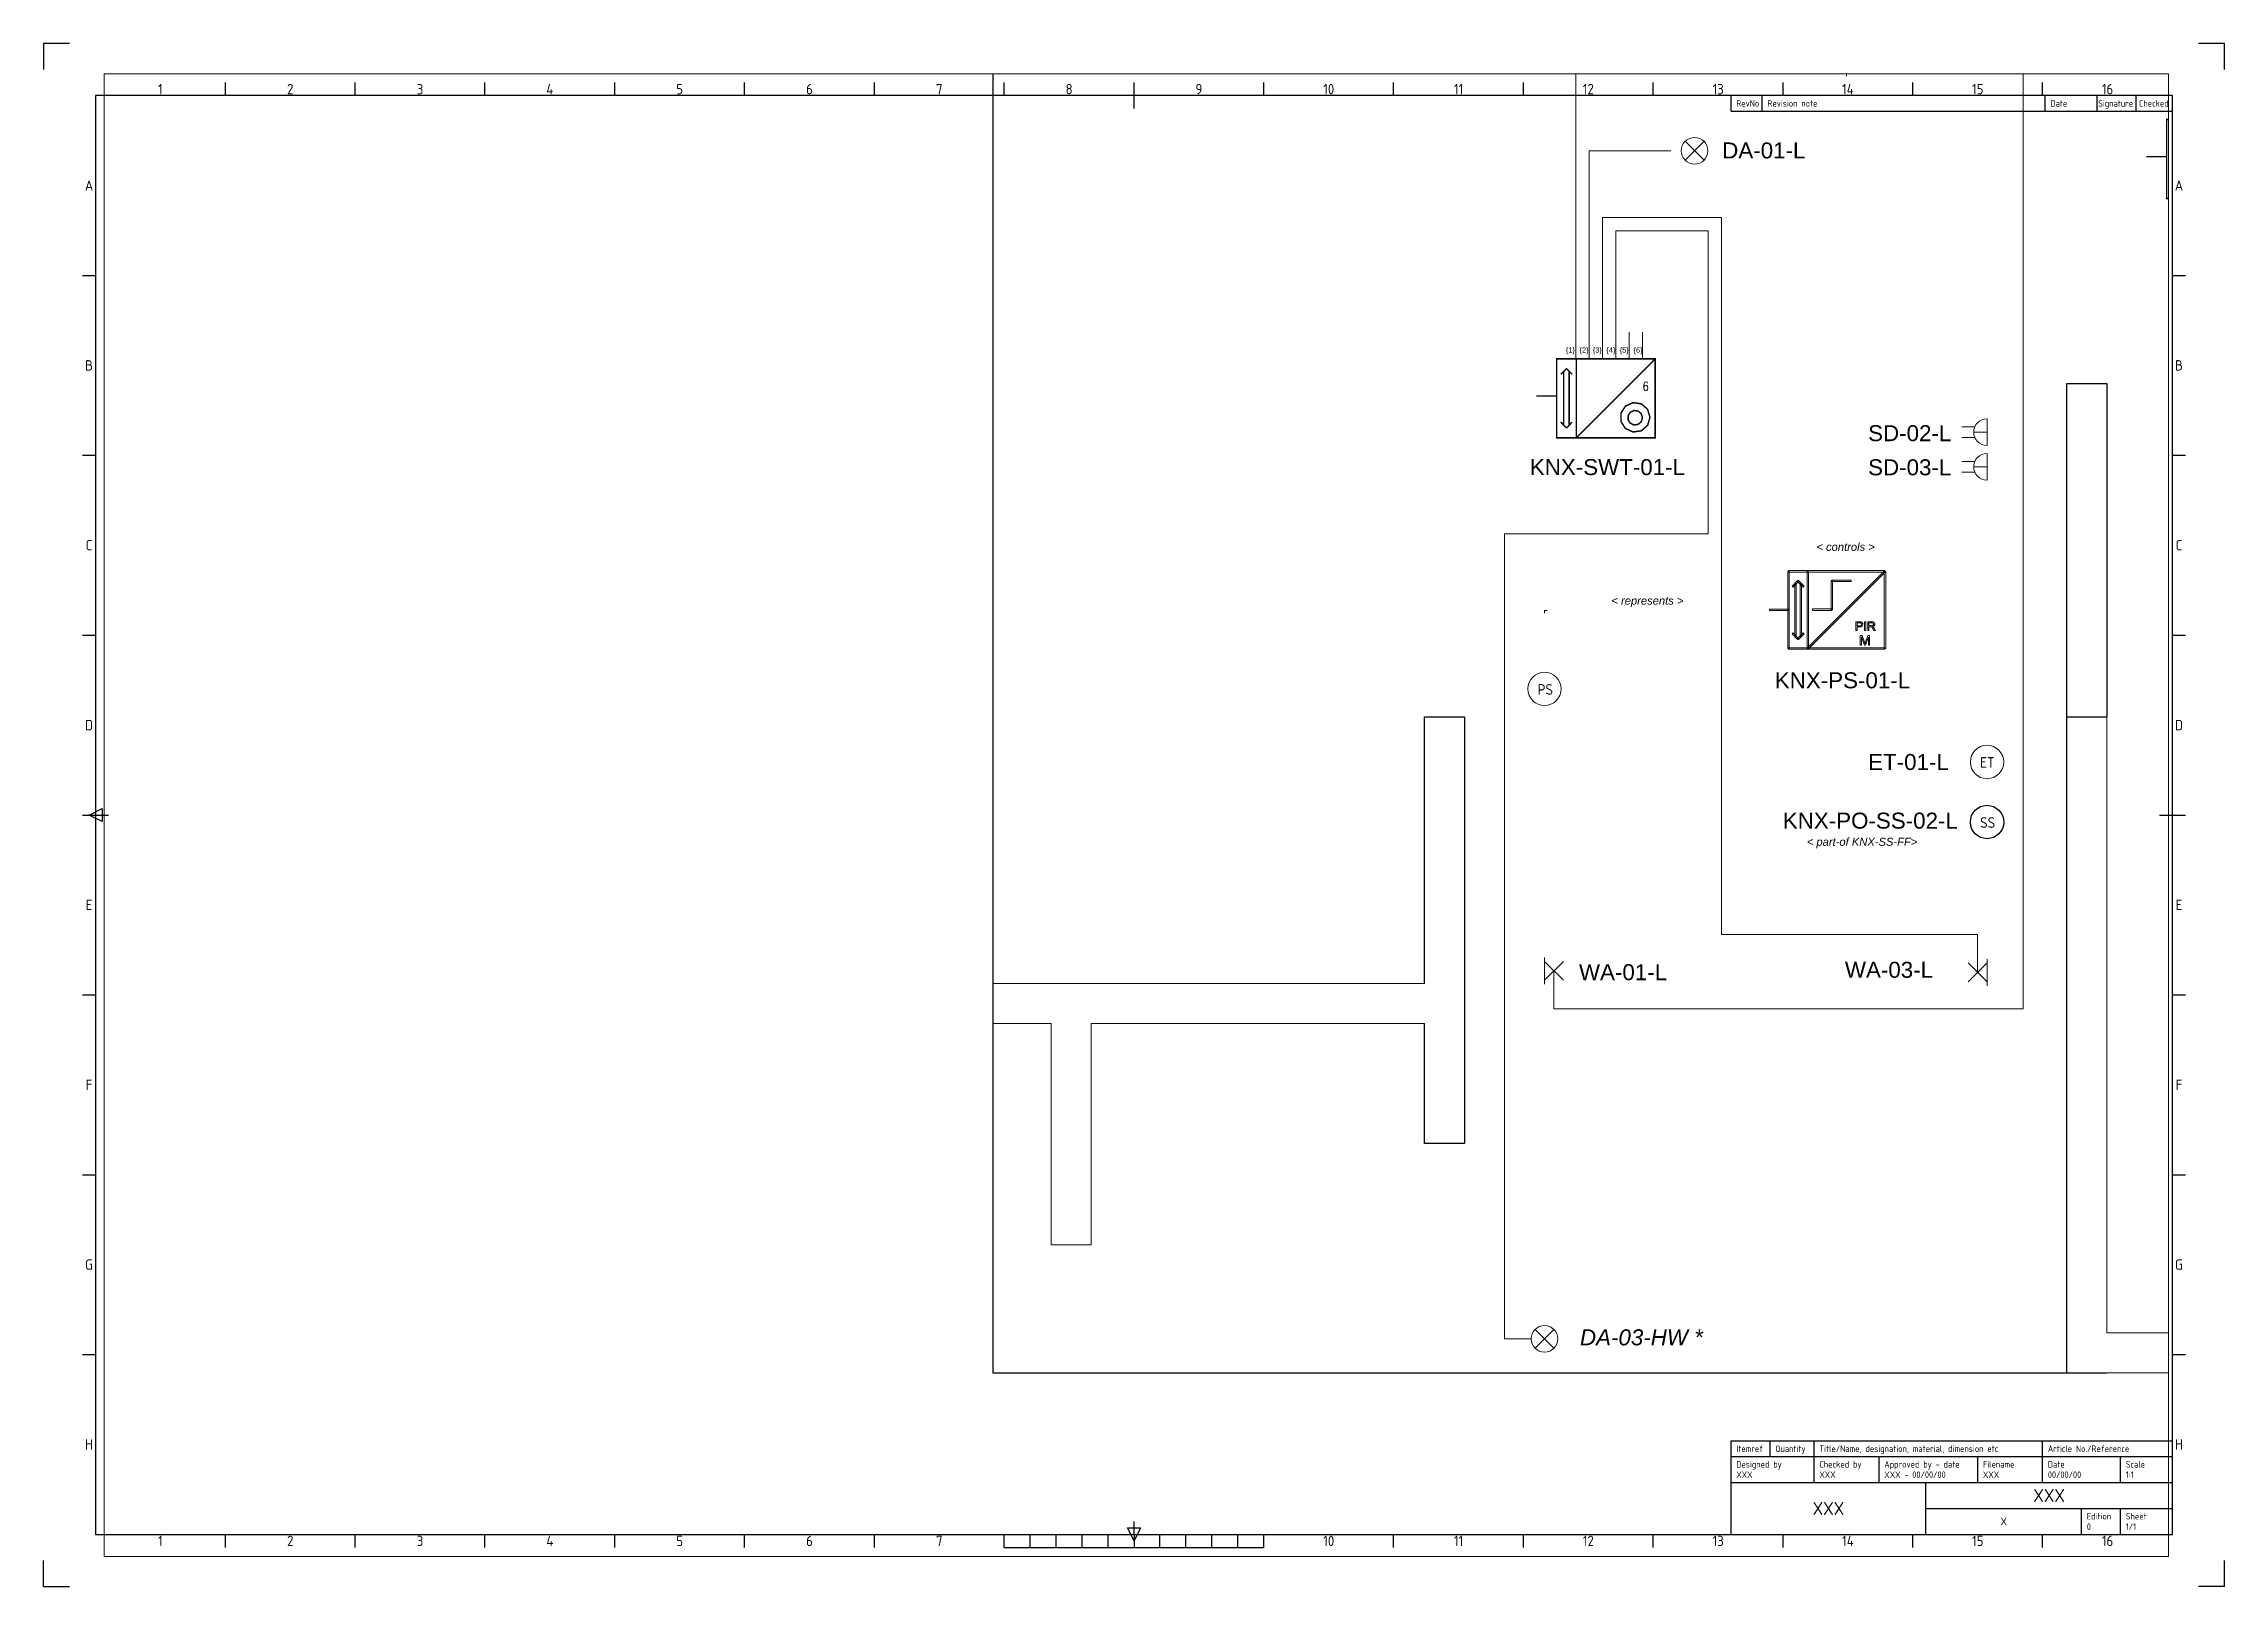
# Paper-space layout 'ISO A1 Layout' of a CAD drawing. Header units: millimetres. Extents: x 0 to 840, y 0 to 594.
# The model-space entities are those that its viewports show. They can reach past a viewport. Long polylines and large blocks are cut down to what shows.
import ezdxf
from ezdxf.enums import TextEntityAlignment as Align

# ---------------------------------------------------------------- set-up
doc = ezdxf.new("R2010")
doc.units = ezdxf.units.MM
doc.header["$LTSCALE"] = 10
for name, pattern in [('ACAD_ISO02W100', [15, 12, -3]), ('AI-Linetype-20', [32.166085, 21.44411, -3.573992, 3.573992, -3.573992]), ('DASHDOT2', [12.7, 6.35, -3.175, 0, -3.175]), ('DOT2', [3.175, 0, -3.175])]:
    doc.linetypes.add(name, pattern=pattern)
for name, color, linetype in [('01-EG-L-Walls', 7, 'Continuous'), ('03-EG-L-Outlets_Schematic', 7, 'Continuous'), ('04-EG-L-Light_Schematic', 7, 'Continuous'), ('05-EG-L-Media_Schematic', 7, 'Continuous'), ('08-EG-L-Smart_Schematic', 7, 'Continuous'), ('Title Block', 7, 'Continuous')]:
    doc.layers.add(name, color=color, linetype=linetype)
doc.layers.add('Viewport', color=5, linetype='Continuous', plot=False)
doc.styles.add('ISO Proportional', font='isocp.shx')
doc.styles.add('SN0', font='ROMANS', dxfattribs={"width": 0.002083})
doc.styles.get("Standard").update_dxf_attribs({"font": 'Arial.ttf'})

# ---------------------------------------------------------------- blocks, each defined once
blk = doc.blocks.new('ISO A1 title block')
at = {"layer": 'Title Block'}
for p, q in [((10, 594), (0, 594)), ((0, 594), (0, 584)), ((840, 594), (830, 594)), ((840, 584), (840, 594)), ((820, 574), (20, 574)), ((20, 574), (20, 20)), ((70, 574), (70, 579)), ((120, 574), (120, 579)), ((170, 574), (170, 579)), ((220, 574), (220, 579)), ((270, 574), (270, 579)), ((320, 574), (320, 579)), ((370, 574), (370, 579)), ((420, 569), (420, 579)), ((470, 574), (470, 579)), ((520, 574), (520, 579)), ((570, 574), (570, 579)), ((620, 574), (620, 579)), ((650, 568), (650, 574)), ((662, 568), (662, 574)), ((670, 574), (670, 579)), ((720, 574), (720, 579)), ((770, 574), (770, 579)), ((771, 568), (771, 574)), ((791, 568), (791, 574)), ((806, 568), (806, 574)), ((820, 20), (820, 574)), ((650, 568), (820, 568)), ((15, 504.75), (20, 504.75)), ((820, 504.75), (825, 504.75)), ((15, 435.5), (20, 435.5)), ((820, 435.5), (825, 435.5)), ((15, 366.25), (20, 366.25)), ((820, 366.25), (825, 366.25)), ((15, 297), (25, 297)), ((17.5, 297), (22.5, 299.5)), ((22.5, 294.5), (17.5, 297)), ((22.5, 299.5), (22.5, 294.5)), ((815, 297), (825, 297)), ((15, 227.75), (20, 227.75)), ((820, 227.75), (825, 227.75)), ((15, 158.5), (20, 158.5)), ((820, 158.5), (825, 158.5)), ((15, 89.25), (20, 89.25)), ((820, 89.25), (825, 89.25)), ((650, 56), (820, 56)), ((650, 50), (650, 56)), ((665, 50), (665, 56)), ((682, 50), (682, 56)), ((770, 50), (770, 56)), ((650, 50), (820, 50)), ((650, 20), (650, 50)), ((682, 40), (682, 50)), ((707, 40), (707, 50)), ((745, 40), (745, 50)), ((770, 40), (770, 50)), ((800, 40), (800, 50)), ((650, 40), (820, 40)), ((725, 20), (725, 40)), ((725, 30), (820, 30)), ((785, 20), (785, 30)), ((800, 20), (800, 30)), ((20, 20), (820, 20)), ((70, 15), (70, 20)), ((120, 15), (120, 20)), ((170, 15), (170, 20)), ((220, 15), (220, 20)), ((270, 15), (270, 20)), ((320, 15), (320, 20)), ((370, 15), (370, 20)), ((380, 15), (380, 20)), ((390, 15), (390, 20)), ((400, 15), (400, 20)), ((410, 15), (410, 20)), ((417.5, 22.5), (422.5, 22.5)), ((420, 17.5), (417.5, 22.5)), ((420, 20), (420, 25)), ((422.5, 22.5), (420, 17.5)), ((420, 20), (420, 15)), ((430, 15), (430, 20)), ((440, 15), (440, 20)), ((450, 15), (450, 20)), ((460, 15), (460, 20)), ((470, 15), (470, 20)), ((520, 15), (520, 20)), ((570, 15), (570, 20)), ((620, 15), (620, 20)), ((670, 15), (670, 20)), ((720, 15), (720, 20)), ((770, 15), (770, 20)), ((0, 0), (0, 10)), ((370, 15), (470, 15)), ((840, 0), (840, 10)), ((0, 0), (10, 0)), ((840, 0), (830, 0))]:
    blk.add_line(p, q, dxfattribs=at)
at = {"layer": 'Title Block', "style": 'ISO Proportional'}
for s, p in [('1', (45, 576.5)), ('2', (95, 576.5)), ('3', (145, 576.5)), ('4', (195, 576.5)), ('5', (245, 576.5)), ('6', (295, 576.5)), ('7', (345, 576.5)), ('8', (395, 576.5)), ('9', (445, 576.5)), ('10', (495, 576.5)), ('11', (545, 576.5)), ('12', (595, 576.5)), ('13', (645, 576.5)), ('14', (695, 576.5)), ('15', (745, 576.5)), ('16', (795, 576.5)), ('A', (17.5, 539.375)), ('A', (822.5, 539.375)), ('B', (17.5, 470.125)), ('B', (822.5, 470.125)), ('C', (17.5, 400.875)), ('C', (822.5, 400.875)), ('D', (17.5, 331.625)), ('D', (822.5, 331.625)), ('E', (17.5, 262.375)), ('E', (822.5, 262.375)), ('F', (17.5, 193.125)), ('F', (822.5, 193.125)), ('G', (17.5, 123.875)), ('G', (822.5, 123.875)), ('H', (17.5, 54.625)), ('H', (822.5, 54.625)), ('1', (45, 17.5)), ('2', (95, 17.5)), ('3', (145, 17.5)), ('4', (195, 17.5)), ('5', (245, 17.5)), ('6', (295, 17.5)), ('7', (345, 17.5)), ('10', (495, 17.5)), ('11', (545, 17.5)), ('12', (595, 17.5)), ('13', (645, 17.5)), ('14', (695, 17.5)), ('15', (745, 17.5)), ('16', (795, 17.5))]:
    blk.add_text(s, height=4, dxfattribs=at).set_placement(p, align=Align.MIDDLE)
for s, p in [('RevNo', (652, 571)), ('Revision note', (664, 571)), ('Date', (773, 571)), ('Signature', (791.361, 571)), ('Checked', (807.083, 571)), ('Itemref', (652, 53)), ('Quantity', (667, 53)), ('Title/Name, designation, material, dimension etc', (684, 53)), ('Article No./Reference', (772, 53)), ('Designed by', (652, 47)), ('Checked by', (684, 47)), ('Approved by - date', (709, 47)), ('Filename', (747, 47)), ('Date', (772, 47)), ('Scale', (802, 47)), ('Edition', (787, 27)), ('Sheet', (802, 27))]:
    blk.add_text(s, height=2.5, dxfattribs=at).set_placement(p, align=Align.MIDDLE_LEFT)
at = {"layer": 'Title Block', "style": 'ISO Proportional', "flags": 8}
for tag, p in [('DESIGNED_BY', (652, 43)), ('CHECKED_BY', (684, 43)), ('APPROVED_BY_DATE', (709, 43)), ('FILENAME', (747, 43)), ('DATE', (772, 43)), ('SCALE', (802, 43)), ('EDITION', (787, 23)), ('SHEET', (802, 23))]:
    blk.add_attdef(tag, text='', height=2.5, dxfattribs=at).set_placement(p, align=Align.MIDDLE_LEFT)
for tag, height, p in [('TITLE', 5, (772.5, 35)), ('OWNER', 5, (687.5, 30)), ('DRAWING_NUMBER', 3, (755, 25))]:
    blk.add_attdef(tag, text='', height=height, dxfattribs=at).set_placement(p, align=Align.MIDDLE)

msp = doc.modelspace()

# ---------------------------------------------------------------- linework, layer by layer
at = {"layer": '01-EG-L-Walls', "color": 7, "linetype": 'DASHDOT2'}
for p, q in [((21188, 26833), (21188, 20433)), ((21188, 20433), (25367, 20433))]:
    msp.add_line(p, q, dxfattribs=at)
at = {"layer": '01-EG-L-Walls', "color": 7}
msp.add_line((25217, 22893), (25367, 22893), dxfattribs=at)
at = {"layer": '01-EG-L-Walls', "color": 7, "linetype": 'ACAD_ISO02W100'}
msp.add_lwpolyline([(25217, 22893), (25217, 24143), (25367, 24143), (25367, 22893)], dxfattribs=at)
at = {"layer": '01-EG-L-Walls', "color": 7, "lineweight": 15}
for points in [[(21188, 21893), (22807, 21893), (22807, 22893), (22957, 22893), (22957, 21293), (22807, 21293), (22807, 21743), (21557, 21743), (21557, 20913), (21407, 20913), (21407, 21743), (21188, 21743)], [(25217, 20433), (25217, 22893), (25367, 22893), (25367, 20583), (28767, 20583)], [(29107, 20433), (25367, 20433)]]:
    msp.add_lwpolyline(points, dxfattribs=at)
at = {"layer": '01-EG-L-Walls', "color": 7}
for points in [[(22807, 21893), (22807, 22893), (22957, 22893), (22957, 21293), (22807, 21293), (22807, 21743)], [(25217, 20433), (25217, 22893)]]:
    msp.add_lwpolyline(points, dxfattribs=at)
at = {"layer": '03-EG-L-Outlets_Schematic', "color": 7, "lineweight": 15}
for p, q in [((24870.9, 23980.4), (24822.5, 23980.4)), ((24917, 23911), (24917, 24011)), ((24871.2, 23940.8), (24822.5, 23940.8)), ((24867, 23961), (24917, 23961)), ((24870.9, 23850.4), (24822.5, 23850.4)), ((24871.2, 23810.8), (24822.5, 23810.8)), ((24867, 23831), (24917, 23831)), ((24917, 23781), (24917, 23881))]:
    msp.add_line(p, q, dxfattribs=at)
for centre in [(24917, 23961), (24917, 23831)]:
    msp.add_arc(centre, 50, 90, 270, dxfattribs=at)
at = {"layer": '04-EG-L-Light_Schematic', "color": 7, "lineweight": 20}
for p, q in [((23784.6, 24980.6), (23855.4, 25051.4)), ((23784.6, 25051.4), (23855.4, 24980.6)), ((23257, 21991), (23257, 21891)), ((23257, 21976.4), (23327.7, 21905.6)), ((23327.7, 21976.4), (23257, 21905.6)), ((24917, 21899.6), (24846.3, 21970.4)), ((24846.3, 21899.6), (24917, 21970.4)), ((24917, 21885), (24917, 21985)), ((23221.6, 20525.9), (23292.4, 20596.6)), ((23221.6, 20596.6), (23292.4, 20525.9))]:
    msp.add_line(p, q, dxfattribs=at)
for centre in [(23820, 25016), (23257, 20561.2)]:
    msp.add_circle(centre, 50, dxfattribs=at)
at = {"layer": '05-EG-L-Media_Schematic', "color": 7}
for centre in [(25667, 23748.5), (25667, 22461), (25667, 22306), (25667, 22121), (25667, 21963), (25667, 21778), (25667, 21493)]:
    msp.add_circle(centre, 62.5, dxfattribs=at)
at = {"layer": '05-EG-L-Media_Schematic', "color": 7, "lineweight": 20}
msp.add_circle((24917, 22724), 62.5, dxfattribs=at)
at = {"layer": '08-EG-L-Smart_Schematic', "color": 3, "linetype": 'AI-Linetype-20', "lineweight": 15}
for p, q in [((23374.2, 24235.7), (23374.2, 26335.6)), ((25052, 21798.4), (25052, 26015)), ((23424.2, 24235.7), (23424.2, 25016)), ((23730.6, 25016), (23424.2, 25016)), ((23474.2, 24235.7), (23474.2, 24766)), ((23921, 24766), (23474.2, 24766)), ((23524.2, 24235.7), (23524.2, 24716)), ((23871, 24716), (23524.2, 24716)), ((23871, 23580), (23871, 24716)), ((23921, 22077.6), (23921, 24766)), ((23574.2, 24235.7), (23574.2, 24335.7)), ((23624.2, 24235.7), (23624.2, 24335.7)), ((23107, 20561.2), (23107, 23580)), ((23871, 23580), (23107, 23580)), ((24881.6, 22077.6), (23921, 22077.6)), ((24881.6, 21935), (24881.6, 22077.6)), ((23292.4, 21798.4), (23292.4, 21941)), ((25052, 21798.4), (23292.4, 21798.4)), ((23207, 20561.2), (23107, 20561.2))]:
    msp.add_line(p, q, dxfattribs=at)
at = {"layer": '08-EG-L-Smart_Schematic', "color": 7, "linetype": 'DOT2', "lineweight": 15}
for points in [[(24389.6, 26015), (24389.6, 23438.9)], [(23257, 23291.6), (24101.1, 23291.6)], [(23257, 23291.6), (23257, 23060.5)]]:
    msp.add_lwpolyline(points, dxfattribs=at)
at = {"layer": '08-EG-L-Smart_Schematic', "color": 7, "linetype": 'Continuous', "lineweight": 15, "const_width": 5.48}
for points in [[(25591, 25133), (25664.6, 25133), (25664.6, 24837), (25591, 24837), (25591, 25133)], [(25627.8, 25096.2), (25606.7, 25075), (25627.8, 25096.2), (25649, 25075), (25627.8, 25096.2)], [(25617.6, 25086), (25617.6, 24884.8)], [(25638, 25086), (25638, 24884.8)], [(25515.1, 24993.6), (25590.2, 24993.6)], [(25627.8, 24873.8), (25606.7, 24895.7)], [(25649, 24895.7), (25627.8, 24873.8)], [(23302.6, 24235.7), (23376.2, 24235.7), (23376.2, 23939.7), (23302.6, 23939.7), (23302.6, 24235.7)], [(23376.2, 24235.7), (23672.2, 24235.7), (23672.2, 23939.7), (23376.2, 23939.7), (23376.2, 24235.7)], [(23672.2, 24235.7), (23377, 23939.7)], [(23339.4, 24198.9), (23318.3, 24177.7), (23339.4, 24198.9), (23360.6, 24177.7), (23339.4, 24198.9)], [(23329.2, 24188.7), (23329.2, 23987.5)], [(23349.6, 24188.7), (23349.6, 23987.5)], [(23226.7, 24096.3), (23301.8, 24096.3)], [(23652.6, 24016.4), (23643.8, 24046.4), (23620.2, 24067), (23589.2, 24071.5), (23560.7, 24058.5), (23543.7, 24032.2), (23543.7, 24000.8), (23560.6, 23974.5), (23589.1, 23961.4), (23620.1, 23965.8), (23643.8, 23986.3), (23652.6, 24016.4), (23652.6, 24016.4)], [(23339.4, 23976.5), (23318.3, 23998.4)], [(23360.6, 23998.4), (23339.4, 23976.5)], [(23624.4, 24014.8), (23620.1, 24029.7), (23608.5, 24039.8), (23593.2, 24042), (23579.1, 24035.6), (23570.8, 24022.6), (23570.7, 24007.2), (23579.1, 23994.2), (23593.1, 23987.7), (23608.4, 23989.9), (23620.1, 24000), (23624.4, 24014.8), (23624.4, 24014.8)]]:
    msp.add_lwpolyline(points, dxfattribs=at)
at = {"layer": '08-EG-L-Smart_Schematic', "color": 7, "lineweight": 15}
msp.add_circle((23257, 22998), 62.5, dxfattribs=at)
at = {"layer": '08-EG-L-Smart_Schematic', "color": 7}
msp.add_circle((24917, 22499), 62.5, dxfattribs=at)
at = {"layer": '08-EG-L-Smart_Schematic', "color": 7, "linetype": 'Continuous', "lineweight": 15}
for points, knots in [([(24175, 23149.6), (24175, 23149.6), (24169.6, 23149.6), (24169.6, 23149.6), (24169.6, 23149.6), (24169.6, 23149.6), (24169.6, 23438.9), (24169.6, 23438.9), (24169.6, 23438.9), (24169.6, 23438.9), (24175, 23438.9), (24175, 23438.9), (24175, 23438.9), (24175, 23438.9), (24175, 23149.6), (24175, 23149.6)], [0, 0, 0, 0, 0.2, 0.2, 0.2, 0.2, 0.4, 0.4, 0.4, 0.4, 0.6, 0.6, 0.6, 0.6, 1, 1, 1, 1]), ([(24172.3, 23436.2), (24172.3, 23436.2), (24172.3, 23441.6), (24172.3, 23441.6), (24172.3, 23441.6), (24172.3, 23441.6), (24245, 23441.6), (24245, 23441.6), (24245, 23441.6), (24245, 23441.6), (24245, 23436.2), (24245, 23436.2), (24245, 23436.2), (24245, 23436.2), (24172.3, 23436.2), (24172.3, 23436.2)], [0, 0, 0, 0, 0.2, 0.2, 0.2, 0.2, 0.4, 0.4, 0.4, 0.4, 0.6, 0.6, 0.6, 0.6, 1, 1, 1, 1]), ([(24189.5, 23379.6), (24189.5, 23379.6), (24185.7, 23383.3), (24185.7, 23383.3), (24185.7, 23383.3), (24185.7, 23383.3), (24206.3, 23404.8), (24206.3, 23404.8), (24206.3, 23404.8), (24206.3, 23404.8), (24210.2, 23401), (24210.2, 23401), (24210.2, 23401), (24210.2, 23401), (24189.5, 23379.6), (24189.5, 23379.6)], [0, 0, 0, 0, 0.2, 0.2, 0.2, 0.2, 0.4, 0.4, 0.4, 0.4, 0.6, 0.6, 0.6, 0.6, 1, 1, 1, 1]), ([(24206.4, 23404), (24206.4, 23404), (24210.1, 23400.2), (24210.1, 23400.2), (24210.1, 23400.2), (24210.1, 23400.2), (24189.5, 23379.6), (24189.5, 23379.6), (24189.5, 23379.6), (24189.5, 23379.6), (24185.7, 23383.4), (24185.7, 23383.4), (24185.7, 23383.4), (24185.7, 23383.4), (24206.4, 23404), (24206.4, 23404)], [0, 0, 0, 0, 0.2, 0.2, 0.2, 0.2, 0.4, 0.4, 0.4, 0.4, 0.6, 0.6, 0.6, 0.6, 1, 1, 1, 1]), ([(24206.4, 23401), (24206.4, 23401), (24210.1, 23404.8), (24210.1, 23404.8), (24210.1, 23404.8), (24210.1, 23404.8), (24231.6, 23383.4), (24231.6, 23383.4), (24231.6, 23383.4), (24231.6, 23383.4), (24227.8, 23379.6), (24227.8, 23379.6), (24227.8, 23379.6), (24227.8, 23379.6), (24206.4, 23401), (24206.4, 23401)], [0, 0, 0, 0, 0.2, 0.2, 0.2, 0.2, 0.4, 0.4, 0.4, 0.4, 0.6, 0.6, 0.6, 0.6, 1, 1, 1, 1]), ([(24231.5, 23383.4), (24231.5, 23383.4), (24227.8, 23379.5), (24227.8, 23379.5), (24227.8, 23379.5), (24227.8, 23379.5), (24206.4, 23400.2), (24206.4, 23400.2), (24206.4, 23400.2), (24206.4, 23400.2), (24210.1, 23404.1), (24210.1, 23404.1), (24210.1, 23404.1), (24210.1, 23404.1), (24231.5, 23383.4), (24231.5, 23383.4)], [0, 0, 0, 0, 0.2, 0.2, 0.2, 0.2, 0.4, 0.4, 0.4, 0.4, 0.6, 0.6, 0.6, 0.6, 1, 1, 1, 1]), ([(24247.7, 23149.6), (24247.7, 23149.6), (24242.3, 23149.6), (24242.3, 23149.6), (24242.3, 23149.6), (24242.3, 23149.6), (24242.3, 23438.9), (24242.3, 23438.9), (24242.3, 23438.9), (24242.3, 23438.9), (24247.7, 23438.9), (24247.7, 23438.9), (24247.7, 23438.9), (24247.7, 23438.9), (24247.7, 23149.6), (24247.7, 23149.6)], [0, 0, 0, 0, 0.2, 0.2, 0.2, 0.2, 0.4, 0.4, 0.4, 0.4, 0.6, 0.6, 0.6, 0.6, 1, 1, 1, 1]), ([(24242.3, 23438.9), (24242.3, 23438.9), (24247.7, 23438.9), (24247.7, 23438.9), (24247.7, 23438.9), (24247.7, 23438.9), (24247.7, 23149.6), (24247.7, 23149.6), (24247.7, 23149.6), (24247.7, 23149.6), (24242.3, 23149.6), (24242.3, 23149.6), (24242.3, 23149.6), (24242.3, 23149.6), (24242.3, 23438.9), (24242.3, 23438.9)], [0, 0, 0, 0, 0.2, 0.2, 0.2, 0.2, 0.4, 0.4, 0.4, 0.4, 0.6, 0.6, 0.6, 0.6, 1, 1, 1, 1]), ([(24531.6, 23440), (24531.6, 23440), (24535.4, 23436.2), (24535.4, 23436.2), (24535.4, 23436.2), (24535.4, 23436.2), (24248.4, 23150), (24248.4, 23150), (24248.4, 23150), (24248.4, 23150), (24244.6, 23153.8), (24244.6, 23153.8), (24244.6, 23153.8), (24244.6, 23153.8), (24531.6, 23440), (24531.6, 23440)], [0, 0, 0, 0, 0.2, 0.2, 0.2, 0.2, 0.4, 0.4, 0.4, 0.4, 0.6, 0.6, 0.6, 0.6, 1, 1, 1, 1]), ([(24245, 23436.2), (24245, 23436.2), (24245, 23441.6), (24245, 23441.6), (24245, 23441.6), (24245, 23441.6), (24534.3, 23441.6), (24534.3, 23441.6), (24534.3, 23441.6), (24534.3, 23441.6), (24534.3, 23436.2), (24534.3, 23436.2), (24534.3, 23436.2), (24534.3, 23436.2), (24245, 23436.2), (24245, 23436.2)], [0, 0, 0, 0, 0.2, 0.2, 0.2, 0.2, 0.4, 0.4, 0.4, 0.4, 0.6, 0.6, 0.6, 0.6, 1, 1, 1, 1]), ([(24337.2, 23295), (24337.2, 23295), (24331.8, 23295), (24331.8, 23295), (24331.8, 23295), (24331.8, 23295), (24331.8, 23402.9), (24331.8, 23402.9), (24331.8, 23402.9), (24331.8, 23402.9), (24337.2, 23402.9), (24337.2, 23402.9), (24337.2, 23402.9), (24337.2, 23402.9), (24337.2, 23295), (24337.2, 23295)], [0, 0, 0, 0, 0.2, 0.2, 0.2, 0.2, 0.4, 0.4, 0.4, 0.4, 0.6, 0.6, 0.6, 0.6, 1, 1, 1, 1]), ([(24334.5, 23400.2), (24334.5, 23400.2), (24334.5, 23405.6), (24334.5, 23405.6), (24334.5, 23405.6), (24334.5, 23405.6), (24407.2, 23405.6), (24407.2, 23405.6), (24407.2, 23405.6), (24407.2, 23405.6), (24407.2, 23400.2), (24407.2, 23400.2), (24407.2, 23400.2), (24407.2, 23400.2), (24334.5, 23400.2), (24334.5, 23400.2)], [0, 0, 0, 0, 0.2, 0.2, 0.2, 0.2, 0.4, 0.4, 0.4, 0.4, 0.6, 0.6, 0.6, 0.6, 1, 1, 1, 1]), ([(24531.6, 23438.9), (24531.6, 23438.9), (24536.9, 23438.9), (24536.9, 23438.9), (24536.9, 23438.9), (24536.9, 23438.9), (24536.9, 23149.6), (24536.9, 23149.6), (24536.9, 23149.6), (24536.9, 23149.6), (24531.6, 23149.6), (24531.6, 23149.6), (24531.6, 23149.6), (24531.6, 23149.6), (24531.6, 23438.9), (24531.6, 23438.9)], [0, 0, 0, 0, 0.2, 0.2, 0.2, 0.2, 0.4, 0.4, 0.4, 0.4, 0.6, 0.6, 0.6, 0.6, 1, 1, 1, 1]), ([(24195.6, 23392.2), (24195.6, 23392.2), (24201, 23392.2), (24201, 23392.2), (24201, 23392.2), (24201, 23392.2), (24201, 23195.5), (24201, 23195.5), (24201, 23195.5), (24201, 23195.5), (24195.6, 23195.5), (24195.6, 23195.5), (24195.6, 23195.5), (24195.6, 23195.5), (24195.6, 23392.2), (24195.6, 23392.2)], [0, 0, 0, 0, 0.2, 0.2, 0.2, 0.2, 0.4, 0.4, 0.4, 0.4, 0.6, 0.6, 0.6, 0.6, 1, 1, 1, 1]), ([(24216.3, 23392.2), (24216.3, 23392.2), (24221.6, 23392.2), (24221.6, 23392.2), (24221.6, 23392.2), (24221.6, 23392.2), (24221.6, 23195.5), (24221.6, 23195.5), (24221.6, 23195.5), (24221.6, 23195.5), (24216.3, 23195.5), (24216.3, 23195.5), (24216.3, 23195.5), (24216.3, 23195.5), (24216.3, 23392.2), (24216.3, 23392.2)], [0, 0, 0, 0, 0.2, 0.2, 0.2, 0.2, 0.4, 0.4, 0.4, 0.4, 0.6, 0.6, 0.6, 0.6, 1, 1, 1, 1]), ([(24101.1, 23291.6), (24101.1, 23291.6), (24101.1, 23296.9), (24101.1, 23296.9), (24101.1, 23296.9), (24101.1, 23296.9), (24173, 23296.9), (24173, 23296.9), (24173, 23296.9), (24173, 23296.9), (24173, 23291.6), (24173, 23291.6), (24173, 23291.6), (24173, 23291.6), (24101.1, 23291.6), (24101.1, 23291.6)], [0, 0, 0, 0, 0.2, 0.2, 0.2, 0.2, 0.4, 0.4, 0.4, 0.4, 0.6, 0.6, 0.6, 0.6, 1, 1, 1, 1]), ([(24262.6, 23292.3), (24262.6, 23292.3), (24262.6, 23297.7), (24262.6, 23297.7), (24262.6, 23297.7), (24262.6, 23297.7), (24334.5, 23297.7), (24334.5, 23297.7), (24334.5, 23297.7), (24334.5, 23297.7), (24334.5, 23292.3), (24334.5, 23292.3), (24334.5, 23292.3), (24334.5, 23292.3), (24262.6, 23292.3), (24262.6, 23292.3)], [0, 0, 0, 0, 0.2, 0.2, 0.2, 0.2, 0.4, 0.4, 0.4, 0.4, 0.6, 0.6, 0.6, 0.6, 1, 1, 1, 1]), ([(24425.4, 23216.6), (24425.4, 23216.6), (24425.4, 23250), (24425.4, 23250), (24425.4, 23250), (24425.4, 23250), (24438.1, 23250), (24438.1, 23250), (24438.1, 23250), (24440.3, 23250), (24442, 23249.9), (24443.2, 23249.7), (24443.2, 23249.7), (24444.8, 23249.4), (24446.2, 23248.9), (24447.3, 23248.2), (24447.3, 23248.2), (24448.4, 23247.4), (24449.3, 23246.3), (24450, 23244.9), (24450, 23244.9), (24450.7, 23243.5), (24451, 23242), (24451, 23240.4), (24451, 23240.4), (24451, 23237.5), (24450.1, 23235.1), (24448.3, 23233.1), (24448.3, 23233.1), (24446.5, 23231.2), (24443.2, 23230.2), (24438.5, 23230.2), (24438.5, 23230.2), (24438.5, 23230.2), (24429.9, 23230.2), (24429.9, 23230.2), (24429.9, 23230.2), (24429.9, 23230.2), (24429.9, 23216.6), (24429.9, 23216.6), (24429.9, 23216.6), (24429.9, 23216.6), (24425.4, 23216.6), (24425.4, 23216.6)], [0, 0, 0, 0, 0.083333, 0.083333, 0.083333, 0.083333, 0.166667, 0.166667, 0.166667, 0.166667, 0.25, 0.25, 0.25, 0.25, 0.333333, 0.333333, 0.333333, 0.333333, 0.416667, 0.416667, 0.416667, 0.416667, 0.5, 0.5, 0.5, 0.5, 0.583333, 0.583333, 0.583333, 0.583333, 0.666667, 0.666667, 0.666667, 0.666667, 0.75, 0.75, 0.75, 0.75, 0.833333, 0.833333, 0.833333, 0.833333, 1, 1, 1, 1]), ([(24429.9, 23234.1), (24429.9, 23234.1), (24438.5, 23234.1), (24438.5, 23234.1), (24438.5, 23234.1), (24441.4, 23234.1), (24443.4, 23234.7), (24444.6, 23235.7), (24444.6, 23235.7), (24445.8, 23236.8), (24446.4, 23238.3), (24446.4, 23240.2), (24446.4, 23240.2), (24446.4, 23241.6), (24446.1, 23242.8), (24445.4, 23243.8), (24445.4, 23243.8), (24444.7, 23244.8), (24443.7, 23245.5), (24442.6, 23245.8), (24442.6, 23245.8), (24441.8, 23246), (24440.4, 23246.1), (24438.4, 23246.1), (24438.4, 23246.1), (24438.4, 23246.1), (24429.9, 23246.1), (24429.9, 23246.1), (24429.9, 23246.1), (24429.9, 23246.1), (24429.9, 23234.1), (24429.9, 23234.1)], [0, 0, 0, 0, 0.111111, 0.111111, 0.111111, 0.111111, 0.222222, 0.222222, 0.222222, 0.222222, 0.333333, 0.333333, 0.333333, 0.333333, 0.444444, 0.444444, 0.444444, 0.444444, 0.555556, 0.555556, 0.555556, 0.555556, 0.666667, 0.666667, 0.666667, 0.666667, 0.777778, 0.777778, 0.777778, 0.777778, 1, 1, 1, 1]), ([(24457.4, 23216.6), (24457.4, 23216.6), (24457.4, 23250), (24457.4, 23250), (24457.4, 23250), (24457.4, 23250), (24461.8, 23250), (24461.8, 23250), (24461.8, 23250), (24461.8, 23250), (24461.8, 23216.6), (24461.8, 23216.6), (24461.8, 23216.6), (24461.8, 23216.6), (24457.4, 23216.6), (24457.4, 23216.6)], [0, 0, 0, 0, 0.2, 0.2, 0.2, 0.2, 0.4, 0.4, 0.4, 0.4, 0.6, 0.6, 0.6, 0.6, 1, 1, 1, 1]), ([(24469.7, 23216.6), (24469.7, 23216.6), (24469.7, 23250), (24469.7, 23250), (24469.7, 23250), (24469.7, 23250), (24484.5, 23250), (24484.5, 23250), (24484.5, 23250), (24487.5, 23250), (24489.8, 23249.7), (24491.3, 23249.1), (24491.3, 23249.1), (24492.9, 23248.5), (24494.1, 23247.5), (24495.1, 23246), (24495.1, 23246), (24496, 23244.4), (24496.5, 23242.7), (24496.5, 23240.9), (24496.5, 23240.9), (24496.5, 23238.5), (24495.7, 23236.5), (24494.1, 23234.9), (24494.1, 23234.9), (24492.6, 23233.3), (24490.2, 23232.2), (24487, 23231.8), (24487, 23231.8), (24488.2, 23231.2), (24489.1, 23230.7), (24489.7, 23230.1), (24489.7, 23230.1), (24491, 23228.9), (24492.2, 23227.4), (24493.4, 23225.7), (24493.4, 23225.7), (24493.4, 23225.7), (24499.2, 23216.6), (24499.2, 23216.6), (24499.2, 23216.6), (24499.2, 23216.6), (24493.6, 23216.6), (24493.6, 23216.6), (24493.6, 23216.6), (24493.6, 23216.6), (24489.2, 23223.5), (24489.2, 23223.5), (24489.2, 23223.5), (24487.9, 23225.5), (24486.8, 23227.1), (24486, 23228.1), (24486, 23228.1), (24485.2, 23229.2), (24484.4, 23230), (24483.7, 23230.4), (24483.7, 23230.4), (24483.1, 23230.8), (24482.4, 23231.1), (24481.7, 23231.3), (24481.7, 23231.3), (24481.2, 23231.4), (24480.4, 23231.4), (24479.3, 23231.4), (24479.3, 23231.4), (24479.3, 23231.4), (24474.1, 23231.4), (24474.1, 23231.4), (24474.1, 23231.4), (24474.1, 23231.4), (24474.1, 23216.6), (24474.1, 23216.6), (24474.1, 23216.6), (24474.1, 23216.6), (24469.7, 23216.6), (24469.7, 23216.6)], [0, 0, 0, 0, 0.05, 0.05, 0.05, 0.05, 0.1, 0.1, 0.1, 0.1, 0.15, 0.15, 0.15, 0.15, 0.2, 0.2, 0.2, 0.2, 0.25, 0.25, 0.25, 0.25, 0.3, 0.3, 0.3, 0.3, 0.35, 0.35, 0.35, 0.35, 0.4, 0.4, 0.4, 0.4, 0.45, 0.45, 0.45, 0.45, 0.5, 0.5, 0.5, 0.5, 0.55, 0.55, 0.55, 0.55, 0.6, 0.6, 0.6, 0.6, 0.65, 0.65, 0.65, 0.65, 0.7, 0.7, 0.7, 0.7, 0.75, 0.75, 0.75, 0.75, 0.8, 0.8, 0.8, 0.8, 0.85, 0.85, 0.85, 0.85, 0.9, 0.9, 0.9, 0.9, 1, 1, 1, 1]), ([(24474.1, 23235.3), (24474.1, 23235.3), (24483.6, 23235.3), (24483.6, 23235.3), (24483.6, 23235.3), (24485.7, 23235.3), (24487.3, 23235.5), (24488.4, 23235.9), (24488.4, 23235.9), (24489.5, 23236.3), (24490.4, 23237), (24491, 23237.9), (24491, 23237.9), (24491.6, 23238.8), (24491.9, 23239.8), (24491.9, 23240.9), (24491.9, 23240.9), (24491.9, 23242.5), (24491.3, 23243.8), (24490.2, 23244.8), (24490.2, 23244.8), (24489, 23245.8), (24487.2, 23246.3), (24484.7, 23246.3), (24484.7, 23246.3), (24484.7, 23246.3), (24474.1, 23246.3), (24474.1, 23246.3), (24474.1, 23246.3), (24474.1, 23246.3), (24474.1, 23235.3), (24474.1, 23235.3)], [0, 0, 0, 0, 0.111111, 0.111111, 0.111111, 0.111111, 0.222222, 0.222222, 0.222222, 0.222222, 0.333333, 0.333333, 0.333333, 0.333333, 0.444444, 0.444444, 0.444444, 0.444444, 0.555556, 0.555556, 0.555556, 0.555556, 0.666667, 0.666667, 0.666667, 0.666667, 0.777778, 0.777778, 0.777778, 0.777778, 1, 1, 1, 1]), ([(24245, 23152.3), (24245, 23152.3), (24245, 23146.9), (24245, 23146.9), (24245, 23146.9), (24245, 23146.9), (24172.3, 23146.9), (24172.3, 23146.9), (24172.3, 23146.9), (24172.3, 23146.9), (24172.3, 23152.3), (24172.3, 23152.3), (24172.3, 23152.3), (24172.3, 23152.3), (24245, 23152.3), (24245, 23152.3)], [0, 0, 0, 0, 0.2, 0.2, 0.2, 0.2, 0.4, 0.4, 0.4, 0.4, 0.6, 0.6, 0.6, 0.6, 1, 1, 1, 1]), ([(24210.1, 23187.5), (24210.1, 23187.5), (24206.4, 23183.7), (24206.4, 23183.7), (24206.4, 23183.7), (24206.4, 23183.7), (24185.7, 23204.3), (24185.7, 23204.3), (24185.7, 23204.3), (24185.7, 23204.3), (24189.5, 23208.1), (24189.5, 23208.1), (24189.5, 23208.1), (24189.5, 23208.1), (24210.1, 23187.5), (24210.1, 23187.5)], [0, 0, 0, 0, 0.2, 0.2, 0.2, 0.2, 0.4, 0.4, 0.4, 0.4, 0.6, 0.6, 0.6, 0.6, 1, 1, 1, 1]), ([(24227.8, 23208.2), (24227.8, 23208.2), (24231.5, 23204.3), (24231.5, 23204.3), (24231.5, 23204.3), (24231.5, 23204.3), (24210.1, 23183.6), (24210.1, 23183.6), (24210.1, 23183.6), (24210.1, 23183.6), (24206.4, 23187.5), (24206.4, 23187.5), (24206.4, 23187.5), (24206.4, 23187.5), (24227.8, 23208.2), (24227.8, 23208.2)], [0, 0, 0, 0, 0.2, 0.2, 0.2, 0.2, 0.4, 0.4, 0.4, 0.4, 0.6, 0.6, 0.6, 0.6, 1, 1, 1, 1]), ([(24534.3, 23152.3), (24534.3, 23152.3), (24534.3, 23146.9), (24534.3, 23146.9), (24534.3, 23146.9), (24534.3, 23146.9), (24245, 23146.9), (24245, 23146.9), (24245, 23146.9), (24245, 23146.9), (24245, 23152.3), (24245, 23152.3), (24245, 23152.3), (24245, 23152.3), (24534.3, 23152.3), (24534.3, 23152.3)], [0, 0, 0, 0, 0.2, 0.2, 0.2, 0.2, 0.4, 0.4, 0.4, 0.4, 0.6, 0.6, 0.6, 0.6, 1, 1, 1, 1]), ([(24441.7, 23162.1), (24441.7, 23162.1), (24441.7, 23198.6), (24441.7, 23198.6), (24441.7, 23198.6), (24441.7, 23198.6), (24448.9, 23198.6), (24448.9, 23198.6), (24448.9, 23198.6), (24448.9, 23198.6), (24457.5, 23172.7), (24457.5, 23172.7), (24457.5, 23172.7), (24458.3, 23170.3), (24458.9, 23168.5), (24459.3, 23167.3), (24459.3, 23167.3), (24459.7, 23168.7), (24460.3, 23170.6), (24461.2, 23173.2), (24461.2, 23173.2), (24461.2, 23173.2), (24470, 23198.6), (24470, 23198.6), (24470, 23198.6), (24470, 23198.6), (24476.5, 23198.6), (24476.5, 23198.6), (24476.5, 23198.6), (24476.5, 23198.6), (24476.5, 23162.1), (24476.5, 23162.1), (24476.5, 23162.1), (24476.5, 23162.1), (24471.8, 23162.1), (24471.8, 23162.1), (24471.8, 23162.1), (24471.8, 23162.1), (24471.8, 23192.6), (24471.8, 23192.6), (24471.8, 23192.6), (24471.8, 23192.6), (24461.2, 23162.1), (24461.2, 23162.1), (24461.2, 23162.1), (24461.2, 23162.1), (24456.8, 23162.1), (24456.8, 23162.1), (24456.8, 23162.1), (24456.8, 23162.1), (24446.3, 23193.2), (24446.3, 23193.2), (24446.3, 23193.2), (24446.3, 23193.2), (24446.3, 23162.1), (24446.3, 23162.1), (24446.3, 23162.1), (24446.3, 23162.1), (24441.7, 23162.1), (24441.7, 23162.1)], [0, 0, 0, 0, 0.0625, 0.0625, 0.0625, 0.0625, 0.125, 0.125, 0.125, 0.125, 0.1875, 0.1875, 0.1875, 0.1875, 0.25, 0.25, 0.25, 0.25, 0.3125, 0.3125, 0.3125, 0.3125, 0.375, 0.375, 0.375, 0.375, 0.4375, 0.4375, 0.4375, 0.4375, 0.5, 0.5, 0.5, 0.5, 0.5625, 0.5625, 0.5625, 0.5625, 0.625, 0.625, 0.625, 0.625, 0.6875, 0.6875, 0.6875, 0.6875, 0.75, 0.75, 0.75, 0.75, 0.8125, 0.8125, 0.8125, 0.8125, 0.875, 0.875, 0.875, 0.875, 1, 1, 1, 1])]:
    msp.add_open_spline(points, degree=3, knots=knots, dxfattribs=at)

# ---------------------------------------------------------------- texts
at = {"layer": '03-EG-L-Outlets_Schematic', "color": 7, "char_height": 60, "attachment_point": 1}
for s, width, insert in [('SD-02-L', 319, (24471, 23987)), ('SD-03-L', 320, (24471, 23859))]:
    msp.add_mtext_dynamic_manual_height_columns(s, width=width, gutter_width=12.5, heights=[0], dxfattribs=dict(at, insert=insert))
at = {"layer": '04-EG-L-Light_Schematic', "color": 7, "char_height": 60, "attachment_point": 1}
for s, insert in [('DA-01-L', (23923.6, 25047.3)), ('WA-01-L', (23386.3, 21965.9)), ('WA-03-L', (24383.9, 21974.8)), ('{\\fArial|b0|i1|c0|p34;DA-03-HW *}', (23390, 20596.6))]:
    msp.add_mtext_dynamic_manual_height_columns(s, width=466, gutter_width=12.5, heights=[0], dxfattribs=dict(at, insert=insert))
at = {"layer": '05-EG-L-Media_Schematic', "color": 7, "char_height": 40, "attachment_point": 1, "style": 'ISO Proportional'}
for insert in [(25627, 23766.5), (25627, 22479), (25627, 22324), (25627, 21511)]:
    msp.add_mtext_dynamic_manual_height_columns('ETS', width=57, gutter_width=12.5, heights=[0], dxfattribs=dict(at, insert=insert))
at = {"layer": '05-EG-L-Media_Schematic', "color": 7, "insert": (24471, 22754), "char_height": 60, "attachment_point": 1}
msp.add_mtext_dynamic_manual_height_columns('ET-01-L', width=320, gutter_width=12.5, heights=[0], dxfattribs=at)
at = {"layer": '05-EG-L-Media_Schematic', "color": 7, "lineweight": 20, "insert": (24891, 22742), "char_height": 40, "attachment_point": 1, "style": 'ISO Proportional'}
msp.add_mtext_dynamic_manual_height_columns('ET', width=57, gutter_width=12.5, heights=[0], dxfattribs=at)
at = {"layer": '08-EG-L-Smart_Schematic', "color": 7, "linetype": 'Continuous', "lineweight": 15, "style": 'SN0', "width": 0.758019}
msp.add_text('6', height=34.5, dxfattribs=at).set_placement((23626, 24115.5), (23647.2, 24115.5), align=Align.FIT)
at = {"layer": '08-EG-L-Smart_Schematic', "color": 7, "lineweight": 15, "attachment_point": 1}
for s, width, heights, insert, char_height in [('\\{1\\}', 36, [0], (25625.5, 25176.2), 20), ('\\{1\\}', 36, [0], (23337.1, 24278.9), 20), ('\\{2\\}', 36, [0], (23388.1, 24278.9), 20), ('\\{3\\}', 36, [0], (23438.1, 24278.9), 20), ('\\{4\\}', 36, [0], (23489.1, 24278.9), 20), ('\\{5\\}', 36, [0], (23539.1, 24278.9), 20), ('\\{6\\}', 36, [0], (23590.9, 24278.9), 20), ('KNX-SWT-01-L', 597, [62], (23202, 23859.9), 60), ('\\pxi-3,l4,t4;{\\fArial|b0|i1|c0|p34;< controls >}', 466, [0], (24247.1, 23545.6), 30), ('\\pxi-3,l4,t4;{\\fArial|b0|i1|c0|p34;< represents >}', 329, [0], (23478, 23344), 30), ('KNX-PS-01-L', 508, [0], (24121, 23060.3), 60), ('KNX-PO-SS-02-L', 435, [0], (24151, 22534.1), 60), ('\\pxi-3,l4,t4;{\\fArial|b0|i1|c0|p34;< part-of KNX-SS-FF>}', 486, [0], (24211, 22439.8), 30)]:
    msp.add_mtext_dynamic_manual_height_columns(s, width=width, gutter_width=12.5, heights=heights, dxfattribs=dict(at, insert=insert, char_height=char_height))
at = {"layer": '08-EG-L-Smart_Schematic', "color": 7, "lineweight": 15, "insert": (23231, 23016), "char_height": 40, "attachment_point": 1, "style": 'ISO Proportional'}
msp.add_mtext_dynamic_manual_height_columns('PS', width=57, gutter_width=12.5, heights=[0], dxfattribs=at)
at = {"layer": '08-EG-L-Smart_Schematic', "color": 7, "insert": (24891, 22517), "char_height": 40, "attachment_point": 1, "style": 'ISO Proportional'}
msp.add_mtext_dynamic_manual_height_columns('SS', width=57, gutter_width=12.5, heights=[0], dxfattribs=at)

psp = doc.layouts.new('ISO A1 Layout')

# ---------------------------------------------------------------- block references
at = {"layer": 'Title Block'}
ref = psp.add_blockref('ISO A1 title block', (0, 0), dxfattribs=at)
ref.add_attrib('CHECKED_BY', 'XXX', dxfattribs={"height": 2.5, "style": 'ISO Proportional'}).set_placement((684, 43), align=Align.MIDDLE_LEFT)
ref.add_attrib('OWNER', 'XXX', dxfattribs={"height": 5, "style": 'ISO Proportional'}).set_placement((687.5, 30), align=Align.MIDDLE)
ref.add_attrib('DESIGNED_BY', 'XXX', dxfattribs={"height": 2.5, "style": 'ISO Proportional'}).set_placement((652, 43), align=Align.MIDDLE_LEFT)
ref.add_attrib('FILENAME', 'XXX', dxfattribs={"height": 2.5, "style": 'ISO Proportional'}).set_placement((747, 43), align=Align.MIDDLE_LEFT)
ref.add_attrib('DRAWING_NUMBER', 'X', dxfattribs={"height": 3, "style": 'ISO Proportional'}).set_placement((755, 25), align=Align.MIDDLE)
ref.add_attrib('APPROVED_BY_DATE', 'XXX - 00/00/00', dxfattribs={"height": 2.5, "style": 'ISO Proportional'}).set_placement((709, 43), align=Align.MIDDLE_LEFT)
ref.add_attrib('TITLE', 'XXX', dxfattribs={"height": 5, "style": 'ISO Proportional'}).set_placement((772.5, 35), align=Align.MIDDLE)
ref.add_attrib('DATE', '00/00/00', dxfattribs={"height": 2.5, "style": 'ISO Proportional'}).set_placement((772, 43), align=Align.MIDDLE_LEFT)
ref.add_attrib('EDITION', '0', dxfattribs={"height": 2.5, "style": 'ISO Proportional'}).set_placement((787, 23), align=Align.MIDDLE_LEFT)
ref.add_attrib('SHEET', '1/1', dxfattribs={"height": 2.5, "style": 'ISO Proportional'}).set_placement((802, 23), align=Align.MIDDLE_LEFT)
ref.add_attrib('SCALE', '1:1', dxfattribs={"height": 2.5, "style": 'ISO Proportional'}).set_placement((802, 43), align=Align.MIDDLE_LEFT)

# ---------------------------------------------------------------- viewports
at = {"layer": 'Viewport', "color": 0, "view_target_point": (21726.09, 22524.66)}
psp.add_viewport(center=(420.92, 296.94), size=(795.15, 570.887), view_center_point=(0, 0), view_height=5559.7557, dxfattribs=at)

doc.saveas('drawing.dxf')
